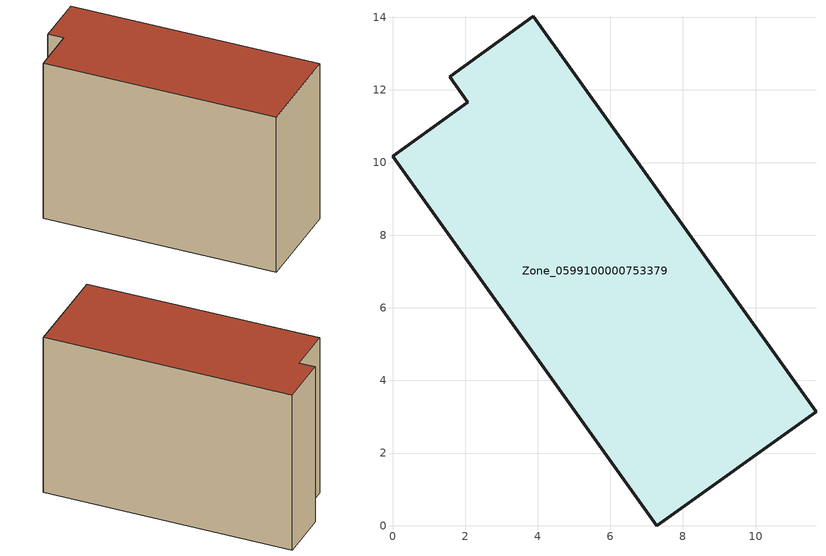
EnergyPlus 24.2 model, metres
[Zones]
Zone_0599100000753379
 floor ground (C_G): 11.66,3.14 7.27,0 0,10.18 2.07,11.66 1.57,12.36 3.88,14.03 z0
 wall outside (C_F): 7.27,0 11.66,3.14 3.88,14.03 1.57,12.36 2.07,11.66 0,10.18 7.27,0 z0:9.03
 roof outside (C_R): 0,10.18 7.27,0 11.66,3.14 3.88,14.03 1.57,12.36 2.07,11.66 z9.03
[BUILDING]
Pand.0599100000753379: North Axis=0; Terrain=City; Loads Convergence Tolerance Value=0.04; Temperature Convergence Tolerance Value=0.4; Solar Distribution=FullExterior; Maximum Number of Warmup Days=25; Minimum Number of Warmup Days=1
[Site:Location]
Rotterdam.The.Hague.AP_ZH_NLD Design_Conditions: Latitude=51.96; Longitude=4.45; Time Zone=1; Elevation=-4.5
[SITE:GROUNDTEMPERATURE:BUILDINGSURFACE]
18, 18, 18, 18, 18, 18, 18, 18, 18, 18, 18, 18
[MATERIAL] Thermal Absorptance=0.9; Solar Absorptance=0.7; Visible Absorptance=0.7
Name | Roughness | Thickness | Conductivity | Density | Specific Heat
G.TI.2006-2014 | MediumSmooth | 0.15 | 0.06 | 540 | 1210
F.TI.2006-2014 | Rough | 0.3 | 0.12 | 1920 | 840
R.TI.2006-2014 | MediumRough | 0.2 | 0.08 | 1500 | 1000
[CONSTRUCTION]
C_G: G.TI.2006-2014
C_F: F.TI.2006-2014
C_R: R.TI.2006-2014
[ZONE]
Zone_0599100000753379: Type=1; Multiplier=1; Ceiling Height=Autocalculate; Volume=Autocalculate; Floor Area=autocalculate; Part of Total Floor Area=Yes
[ZONEINFILTRATION:DESIGNFLOWRATE]
Infil_Zone_0599100000753379: Zone or ZoneList or Space or SpaceList=Zone_0599100000753379; Schedule=AlwaysOn; Design Flow Rate Calculation Method=Flow/Area; Flow Rate per Floor Area=0.0015; Constant Term Coefficient=1; Temperature Term Coefficient=0; Velocity Term Coefficient=0; Velocity Squared Term Coefficient=0
[HVACTEMPLATE:ZONE:IDEALLOADSAIRSYSTEM]
Zone_0599100000753379: Maximum Heating Supply Air Temperature=50; Minimum Cooling Supply Air Temperature=13; Maximum Heating Supply Air Humidity Ratio=0.0156; Minimum Cooling Supply Air Humidity Ratio=0.0077; Heating Limit=NoLimit; Cooling Limit=NoLimit; Dehumidification Control Type=ConstantSensibleHeatRatio; Cooling Sensible Heat Ratio=0.7; Dehumidification Setpoint=60; Humidification Control Type=None; Humidification Setpoint=30; Outdoor Air Method=None; Outdoor Air Flow Rate per Person=0.00944; Outdoor Air Flow Rate per Zone Floor Area=0; Outdoor Air Flow Rate per Zone=0; Demand Controlled Ventilation Type=None; Outdoor Air Economizer Type=NoEconomizer; Heat Recovery Type=None; Sensible Heat Recovery Effectiveness=0.7; Latent Heat Recovery Effectiveness=0.65
[ZONECONTROL:THERMOSTAT]
ThermostatControl_Zone_0599100000753379: Zone or ZoneList=Zone_0599100000753379; Control Type Schedule=DualSetpointControlType; Control 1=Thermostat_Zone_0599100000753379; Temperature Difference Between Cutout And Setpoint=0
[THERMOSTATSETPOINT:DUALSETPOINT]
Thermostat_Zone_0599100000753379: Heating Setpoint Temperature Schedule=HeatingSetpoint_Zone_0599100000753379; Cooling Setpoint Temperature Schedule=CoolingSetpoint_Zone_0599100000753379
[SCHEDULE:COMPACT]
HeatingSetpoint_Zone_0599100000753379: Through: 12/31, For: AllDays, Until: 24:00, 21
CoolingSetpoint_Zone_0599100000753379: Through: 12/31, For: AllDays, Until: 24:00, 24
DualSetpointControlType: Through: 12/31, For: AllDays, Until: 24:00, 4
AlwaysOn: Through: 12/31, For: AllDays, Until: 24:00, 1
